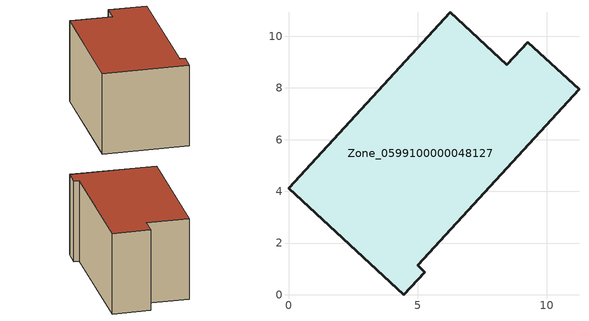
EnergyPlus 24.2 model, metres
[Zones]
Zone_0599100000048127
 floor ground (C_G): 5.27,0.88 4.46,0 0,4.12 6.25,10.93 8.45,8.89 9.26,9.78 11.24,7.95 5,1.14 z0
 wall outside (C_F): 4.46,0 5.27,0.88 5,1.14 11.24,7.95 9.26,9.78 8.45,8.89 6.25,10.93 0,4.12 4.46,0 z0:5.96
 roof outside (C_R): 5,1.14 11.24,7.95 9.26,9.78 8.45,8.89 6.25,10.93 0,4.12 4.46,0 5.27,0.88 z5.96
[BUILDING]
Pand.0599100000048127: North Axis=0; Terrain=City; Loads Convergence Tolerance Value=0.04; Temperature Convergence Tolerance Value=0.4; Solar Distribution=FullExterior; Maximum Number of Warmup Days=25; Minimum Number of Warmup Days=1
[Site:Location]
Rotterdam.The.Hague.AP_ZH_NLD Design_Conditions: Latitude=51.96; Longitude=4.45; Time Zone=1; Elevation=-4.5
[SITE:GROUNDTEMPERATURE:BUILDINGSURFACE]
18, 18, 18, 18, 18, 18, 18, 18, 18, 18, 18, 18
[MATERIAL] Thermal Absorptance=0.9; Solar Absorptance=0.7; Visible Absorptance=0.7
Name | Roughness | Thickness | Conductivity | Density | Specific Heat
G.TI.1975-1991 | MediumSmooth | 0.15 | 0.288461 | 540 | 1210
F.TI.1975-1991 | Rough | 0.3 | 0.230769 | 1920 | 840
R.TI.1975-1991 | MediumRough | 0.2 | 0.153846 | 1500 | 1000
[CONSTRUCTION]
C_G: G.TI.1975-1991
C_F: F.TI.1975-1991
C_R: R.TI.1975-1991
[ZONE]
Zone_0599100000048127: Type=1; Multiplier=1; Ceiling Height=Autocalculate; Volume=Autocalculate; Floor Area=autocalculate; Part of Total Floor Area=Yes
[ZONEINFILTRATION:DESIGNFLOWRATE]
Infil_Zone_0599100000048127: Zone or ZoneList or Space or SpaceList=Zone_0599100000048127; Schedule=AlwaysOn; Design Flow Rate Calculation Method=Flow/Area; Flow Rate per Floor Area=0.003; Constant Term Coefficient=1; Temperature Term Coefficient=0; Velocity Term Coefficient=0; Velocity Squared Term Coefficient=0
[HVACTEMPLATE:ZONE:IDEALLOADSAIRSYSTEM]
Zone_0599100000048127: Maximum Heating Supply Air Temperature=50; Minimum Cooling Supply Air Temperature=13; Maximum Heating Supply Air Humidity Ratio=0.0156; Minimum Cooling Supply Air Humidity Ratio=0.0077; Heating Limit=NoLimit; Cooling Limit=NoLimit; Dehumidification Control Type=ConstantSensibleHeatRatio; Cooling Sensible Heat Ratio=0.7; Dehumidification Setpoint=60; Humidification Control Type=None; Humidification Setpoint=30; Outdoor Air Method=None; Outdoor Air Flow Rate per Person=0.00944; Outdoor Air Flow Rate per Zone Floor Area=0; Outdoor Air Flow Rate per Zone=0; Demand Controlled Ventilation Type=None; Outdoor Air Economizer Type=NoEconomizer; Heat Recovery Type=None; Sensible Heat Recovery Effectiveness=0.7; Latent Heat Recovery Effectiveness=0.65
[ZONECONTROL:THERMOSTAT]
ThermostatControl_Zone_0599100000048127: Zone or ZoneList=Zone_0599100000048127; Control Type Schedule=DualSetpointControlType; Control 1=Thermostat_Zone_0599100000048127; Temperature Difference Between Cutout And Setpoint=0
[THERMOSTATSETPOINT:DUALSETPOINT]
Thermostat_Zone_0599100000048127: Heating Setpoint Temperature Schedule=HeatingSetpoint_Zone_0599100000048127; Cooling Setpoint Temperature Schedule=CoolingSetpoint_Zone_0599100000048127
[SCHEDULE:COMPACT]
HeatingSetpoint_Zone_0599100000048127: Through: 12/31, For: AllDays, Until: 24:00, 21
CoolingSetpoint_Zone_0599100000048127: Through: 12/31, For: AllDays, Until: 24:00, 24
DualSetpointControlType: Through: 12/31, For: AllDays, Until: 24:00, 4
AlwaysOn: Through: 12/31, For: AllDays, Until: 24:00, 1
